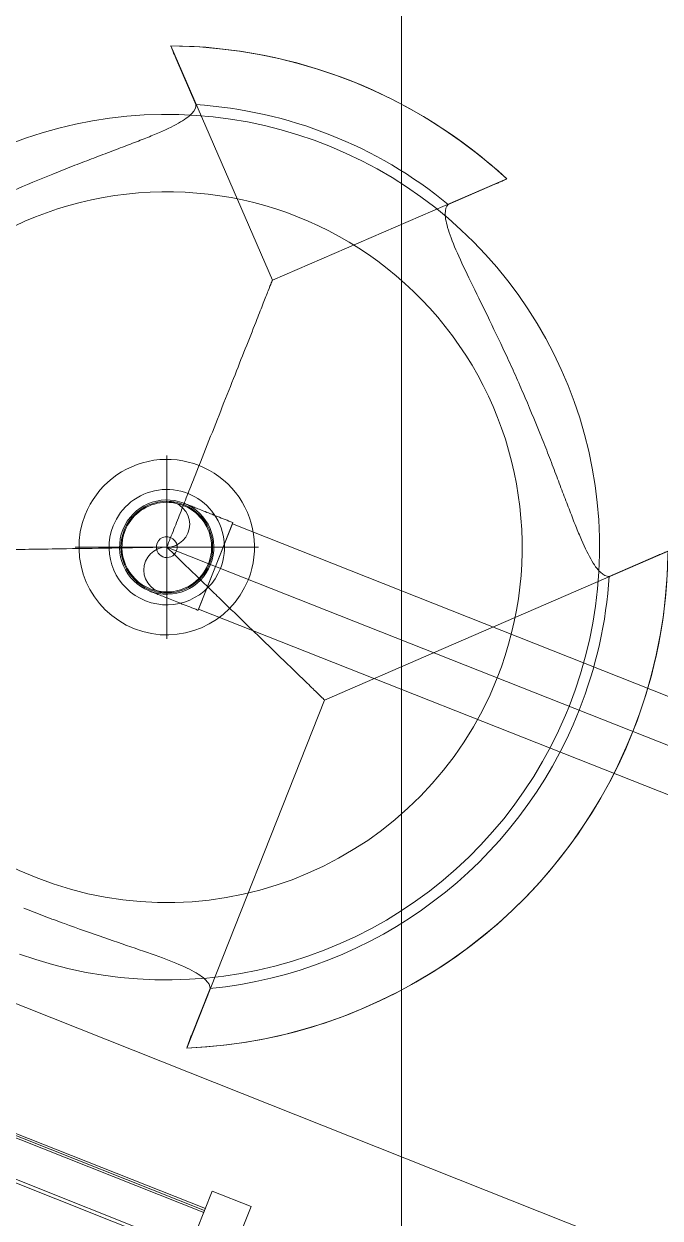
# Model space of a CAD drawing. Header units: metres. Extents: x -207 to 292, y -187 to 169.
# Drawn here: x -100.711 to -99.948, y -57.022 to -55.589 of the extents above; entities that cross this region are included whole.
import ezdxf

# ---------------------------------------------------------------- set-up
doc = ezdxf.new("R2010")
doc.units = ezdxf.units.M
for name, color, linetype, lineweight in [('A-GLAZ-CWMG', 7, 'Continuous', 9), ('C-TOPO', 7, 'Continuous', 9), ('CERCO INTERIOR', 7, 'Continuous', 9), ('grilla', 7, 'Continuous', 9), ('M-EQPM', 7, 'Continuous', 9), ('P-PIPE', 7, 'Continuous', 9), ('P-PIPE-CNTR', 7, 'Continuous', 9)]:
    doc.layers.add(name, color=color, linetype=linetype, lineweight=lineweight)
doc.layers.add('PR10-ARQ-PL-001-Emplazamiento-C-1_dwg', color=7, linetype='Continuous', lineweight=9, true_color=0x767676)

# ---------------------------------------------------------------- blocks, each defined once
blk = doc.blocks.new('Circular Mullion - 5mm-2127248-PLANTA EMPLAZAMIENTO ACTUALIZADO')
at = {"layer": 'A-GLAZ-CWMG'}
for p, q in [((-107.6478, -45.3968), (-107.9974, -46.2801)), ((-107.6455, -45.3977), (-107.9951, -46.281)), ((-107.9951, -46.281), (-107.6455, -45.3977)), ((-107.9927, -46.2819), (-107.6432, -45.3986)), ((-107.6455, -45.3977), (-107.6478, -45.3968)), ((-107.6432, -45.3986), (-107.6455, -45.3977)), ((-107.9974, -46.2801), (-107.9951, -46.281)), ((-107.9951, -46.281), (-107.9927, -46.2819))]:
    blk.add_line(p, q, dxfattribs=at)
blk = doc.blocks.new('Rectangular Mullion - 50 x 50 mm-2128568-PLANTA EMPLAZAMIENTO ACTUALIZADO')
at = {"layer": 'A-GLAZ-CWMG'}
for p, q in [((0.025, 0.025), (-0.025, 0.025)), ((-0.025, 0.025), (-0.025, -0.025)), ((0.025, -0.025), (0.025, 0.025)), ((-0.025, -0.025), (0.025, -0.025))]:
    blk.add_line(p, q, dxfattribs=at)
blk = doc.blocks.new('Rectangular Mullion - 50 x 50 mm-2128569-PLANTA EMPLAZAMIENTO ACTUALIZADO')
at = {"layer": 'A-GLAZ-CWMG'}
for p, q in [((-0.025, -0.025), (-0.025, 0.025)), ((-0.025, 0.025), (0.025, 0.025)), ((0.025, 0.025), (0.025, -0.025)), ((0.025, -0.025), (-0.025, -0.025))]:
    blk.add_line(p, q, dxfattribs=at)
blk = doc.blocks.new('M_Tanque Conico - M_Tanque Conico-2178119-PLANTA EMPLAZAMIENTO ACTUALIZADO')
at = {"layer": 'M-EQPM'}
for p, q in [((0, 0.3444), (-0.2167, 0.5611)), ((0.2167, 0.5611), (0, 0.3444)), ((-0.2058, 0.5496), (-0.1628, 0.5066)), ((0.1628, 0.5066), (0.2058, 0.5496)), ((0.3444, 0), (0.5611, 0.2167)), ((0.5496, 0.2058), (0.5066, 0.1628)), ((0.2435, -0.1009), (0.3444, 0)), ((0.2435, -0.55), (0.2435, -0.1009)), ((0.2431, -0.4733), (0.2431, -0.5341))]:
    blk.add_line(p, q, dxfattribs=at)
at = {"layer": 'M-EQPM', "flags": 128}
for points in [[(0.2167, 0.5611), (0.1941, 0.5693), (0.1712, 0.5766), (0.148, 0.583), (0.1246, 0.5884), (0.1009, 0.5929), (0.0771, 0.5965), (0.0532, 0.5991), (0.0292, 0.6008), (0.0052, 0.6014), (-0.0189, 0.6012), (-0.0429, 0.5999), (-0.0669, 0.5977), (-0.0907, 0.5946), (-0.1144, 0.5905), (-0.1379, 0.5854), (-0.1612, 0.5794), (-0.1843, 0.5725), (-0.207, 0.5647), (-0.2167, 0.5611)], [(0.5192, 0), (0.5188, 0.0208), (0.5176, 0.0415), (0.5155, 0.0622), (0.5126, 0.0827), (0.5089, 0.1032), (0.5043, 0.1234), (0.499, 0.1435), (0.4929, 0.1633), (0.4859, 0.1829), (0.4782, 0.2022), (0.4698, 0.2212), (0.4605, 0.2398), (0.4506, 0.258), (0.4399, 0.2758), (0.4285, 0.2932), (0.4165, 0.3101), (0.4037, 0.3265), (0.3904, 0.3424), (0.3763, 0.3577), (0.3617, 0.3725), (0.3466, 0.3866), (0.3308, 0.4002), (0.3146, 0.4131), (0.2978, 0.4253), (0.2805, 0.4369), (0.2628, 0.4478), (0.2447, 0.4579), (0.2262, 0.4673), (0.2073, 0.476), (0.1881, 0.4839), (0.1686, 0.4911), (0.1489, 0.4974), (0.1289, 0.503), (0.1086, 0.5077), (0.0883, 0.5117), (0.0677, 0.5148), (0.0471, 0.5171), (0.0264, 0.5185), (0.0056, 0.5192), (-0.0152, 0.519), (-0.0359, 0.518), (-0.0566, 0.5161), (-0.0772, 0.5135), (-0.0977, 0.51), (-0.118, 0.5056), (-0.1381, 0.5005), (-0.158, 0.4946), (-0.1777, 0.4879), (-0.197, 0.4804), (-0.2161, 0.4721), (-0.2348, 0.4631), (-0.2531, 0.4533), (-0.271, 0.4429), (-0.2885, 0.4317), (-0.3056, 0.4198), (-0.3221, 0.4072), (-0.3381, 0.394), (-0.3536, 0.3802)], [(0.6015, 0), (0.601, 0.0241), (0.5995, 0.0481), (0.5971, 0.072), (0.5938, 0.0958), (0.5895, 0.1195), (0.5842, 0.143), (0.578, 0.1662), (0.5709, 0.1892), (0.5629, 0.2119), (0.5611, 0.2167)], [(0.0152, -0.519), (0.0359, -0.518), (0.0566, -0.5161), (0.0772, -0.5135), (0.0977, -0.51), (0.118, -0.5056), (0.1381, -0.5005), (0.158, -0.4946), (0.1777, -0.4879), (0.197, -0.4804), (0.2161, -0.4721), (0.2348, -0.4631), (0.2531, -0.4533), (0.271, -0.4429), (0.2885, -0.4317), (0.3056, -0.4198), (0.3221, -0.4072), (0.3381, -0.394), (0.3536, -0.3802), (0.3685, -0.3657), (0.3829, -0.3507), (0.3966, -0.3351), (0.4097, -0.319), (0.4221, -0.3024), (0.4339, -0.2852), (0.4449, -0.2677), (0.4553, -0.2497), (0.4649, -0.2312), (0.4738, -0.2125), (0.4819, -0.1934), (0.4892, -0.1739), (0.4958, -0.1542), (0.5016, -0.1343), (0.5065, -0.1141), (0.5107, -0.0938), (0.514, -0.0733), (0.5165, -0.0527), (0.5182, -0.032), (0.5191, -0.0112), (0.5192, 0)], [(0.2435, -0.55), (0.2653, -0.5398), (0.2867, -0.5288), (0.3076, -0.5169), (0.328, -0.5042), (0.3479, -0.4906), (0.3672, -0.4763), (0.386, -0.4613), (0.4041, -0.4455), (0.4216, -0.4289), (0.4384, -0.4117), (0.4546, -0.3939), (0.4699, -0.3754), (0.4846, -0.3563), (0.4984, -0.3366), (0.5115, -0.3164), (0.5237, -0.2957), (0.5352, -0.2745), (0.5457, -0.2529), (0.5554, -0.2309), (0.5642, -0.2085), (0.5721, -0.1858), (0.579, -0.1627), (0.5851, -0.1395), (0.5902, -0.1159), (0.5943, -0.0923), (0.5976, -0.0684), (0.5998, -0.0445), (0.6011, -0.0204), (0.6015, 0)]]:
    blk.add_lwpolyline(points, dxfattribs=at)
at = {"layer": 'M-EQPM'}
for radius, start, end in [(0.6015, 68.8813, 111.1187), (0.5321, 72.1801, 107.8199), (0.4264, 360, 180), (0.4264, 360, 180), (0.6015, 360, 21.1187), (0.5321, 360, 17.8199), (0.1053, 0, 180), (0.1053, 360, 180), (0.1053, 360, 180), (0.1053, 360, 180), (0.0692, 360, 180), (0.0538, 360, 180), (0.4264, 180, 360), (0.4264, 180, 360), (0.1053, 180, 0), (0.1053, 180, 360), (0.1053, 180, 360), (0.1053, 180, 360), (0.0692, 180, 360), (0.0538, 180, 360), (0.0125, 360, 180), (0.0125, 360, 180), (0.0125, 180, 360), (0.0125, 180, 360), (0.5321, 297.1801, 360), (0.6015, 293.8813, 360)]:
    blk.add_arc((0, 0), radius, start, end, dxfattribs=at)
for points, knots in [([(-0.2167, 0.5611), (-0.2167, 0.5611), (-0.2164, 0.5607), (-0.2154, 0.5596), (-0.2142, 0.5583), (-0.2126, 0.5565), (-0.2098, 0.5536), (-0.2075, 0.5512), (-0.2058, 0.5496)], [-1, -1, -1, -1, -0.785714, -0.678571, -0.571429, -0.428571, -0.285714, 0, 0, 0, 0]), ([(0.2058, 0.5496), (0.207, 0.5508), (0.2094, 0.5532), (0.2123, 0.5562), (0.2143, 0.5584), (0.2157, 0.5599), (0.2165, 0.5609), (0.2167, 0.5611), (0.2167, 0.5611)], [-1, -1, -1, -1, -0.785714, -0.571429, -0.428571, -0.285714, -0.142857, 0, 0, 0, 0]), ([(-0.1628, 0.5066), (-0.1613, 0.5036), (-0.1617, 0.4958), (-0.1726, 0.4789), (-0.1896, 0.4608), (-0.2071, 0.444), (-0.2219, 0.4304), (-0.2381, 0.4156), (-0.2553, 0.4), (-0.2734, 0.3834), (-0.2981, 0.3602), (-0.317, 0.3418), (-0.3294, 0.3294)], [-1, -1, -1, -1, -0.857143, -0.714286, -0.571429, -0.5, -0.428571, -0.357143, -0.285714, -0.214286, -0.142857, 0, 0, 0, 0]), ([(0.3294, 0.3294), (0.3232, 0.3356), (0.3107, 0.348), (0.2857, 0.372), (0.2549, 0.4004), (0.2212, 0.4309), (0.1931, 0.4572), (0.1726, 0.4789), (0.1617, 0.4958), (0.1613, 0.5036), (0.1628, 0.5066)], [-1, -1, -1, -1, -0.928571, -0.857143, -0.714286, -0.571429, -0.428571, -0.285714, -0.142857, 0, 0, 0, 0]), ([(0, 0), (0, 0.0077), (0, 0.0232), (0, 0.0464), (0, 0.0695), (0, 0.1001), (0, 0.1377), (0, 0.1815), (0, 0.223), (0, 0.2613), (0, 0.2922), (0, 0.3154), (0, 0.3316), (0, 0.342), (0, 0.3444), (0, 0.3444)], [0, 0, 0, 0, 0.05, 0.1, 0.15, 0.2, 0.3, 0.4, 0.5, 0.6, 0.7, 0.775, 0.85, 0.925, 1, 1, 1, 1]), ([(0.5066, 0.1628), (0.5036, 0.1613), (0.4958, 0.1617), (0.4789, 0.1726), (0.4608, 0.1896), (0.444, 0.2071), (0.4304, 0.2219), (0.4156, 0.2381), (0.4, 0.2553), (0.3834, 0.2734), (0.3602, 0.2981), (0.3418, 0.317), (0.3294, 0.3294)], [-1, -1, -1, -1, -0.857143, -0.714286, -0.571429, -0.5, -0.428571, -0.357143, -0.285714, -0.214286, -0.142857, 0, 0, 0, 0]), ([(0.5611, 0.2167), (0.5611, 0.2167), (0.5607, 0.2164), (0.5596, 0.2154), (0.5583, 0.2142), (0.5565, 0.2126), (0.5536, 0.2098), (0.5512, 0.2075), (0.5496, 0.2058)], [-1, -1, -1, -1, -0.785714, -0.678571, -0.571429, -0.428571, -0.285714, 0, 0, 0, 0]), ([(-0.2435, -0.1009), (-0.2435, -0.1009), (-0.2408, -0.0997), (-0.2289, -0.0948), (-0.2098, -0.0869), (-0.1843, -0.0763), (-0.1536, -0.0636), (-0.1129, -0.0468), (-0.0613, -0.0254), (-0.0204, -0.0085), (0, 0)], [0, 0, 0, 0, 0.111111, 0.222222, 0.333333, 0.444444, 0.555556, 0.666667, 0.833333, 1, 1, 1, 1]), ([(0, 0), (0.0068, -0.0028), (0.0204, -0.0085), (0.0408, -0.0169), (0.0608, -0.0252), (0.0871, -0.0361), (0.1187, -0.0492), (0.1536, -0.0636), (0.1843, -0.0763), (0.2098, -0.0869), (0.2289, -0.0948), (0.2408, -0.0997), (0.2435, -0.1009), (0.2435, -0.1009)], [0, 0, 0, 0, 0.055556, 0.111111, 0.166667, 0.222222, 0.333333, 0.444444, 0.555556, 0.666667, 0.777778, 0.888889, 1, 1, 1, 1]), ([(0, -0.4659), (0.0088, -0.4659), (0.0263, -0.4658), (0.061, -0.465), (0.1029, -0.4634), (0.1482, -0.4611), (0.1868, -0.4598), (0.2166, -0.4607), (0.2362, -0.4649), (0.242, -0.4702), (0.2431, -0.4733)], [-1, -1, -1, -1, -0.928571, -0.857143, -0.714286, -0.571429, -0.428571, -0.285714, -0.142857, 0, 0, 0, 0]), ([(0.2431, -0.5341), (0.2431, -0.5359), (0.2431, -0.5393), (0.2432, -0.5434), (0.2433, -0.5464), (0.2434, -0.5484), (0.2435, -0.5497), (0.2435, -0.55), (0.2435, -0.55)], [-1, -1, -1, -1, -0.785714, -0.571429, -0.428571, -0.285714, -0.142857, 0, 0, 0, 0])]:
    blk.add_open_spline(points, degree=3, knots=knots, dxfattribs=at)
blk = doc.blocks.new('M_Elbow - Generic - Standard-2191974-PLANTA EMPLAZAMIENTO ACTUALIZADO')
at = {"layer": 'P-PIPE', "color": 150, "true_color": 0x007dff}
for p, q in [((-45.7909, -77.7012), (-45.7687, -77.6491)), ((-45.813, -77.7533), (-45.7909, -77.7012))]:
    blk.add_line(p, q, dxfattribs=at)
at = {"layer": 'P-PIPE', "color": 150, "true_color": 0x007dff, "flags": 128}
for points in [[(-45.7687, -77.6491), (-45.7711, -77.6481), (-45.7734, -77.6472), (-45.7757, -77.6462), (-45.778, -77.6452), (-45.7803, -77.6442), (-45.7825, -77.6433), (-45.7848, -77.6423), (-45.787, -77.6414), (-45.7892, -77.6405), (-45.7913, -77.6395), (-45.7934, -77.6386), (-45.7955, -77.6378), (-45.7975, -77.6369), (-45.7995, -77.6361), (-45.8015, -77.6352), (-45.8033, -77.6344), (-45.8052, -77.6337), (-45.8069, -77.6329), (-45.8087, -77.6322), (-45.8103, -77.6315), (-45.8119, -77.6308), (-45.8134, -77.6302), (-45.8148, -77.6296), (-45.8162, -77.629), (-45.8175, -77.6284), (-45.8187, -77.6279), (-45.8198, -77.6274), (-45.8209, -77.627), (-45.8219, -77.6266), (-45.8227, -77.6262), (-45.8235, -77.6259), (-45.8242, -77.6256), (-45.8249, -77.6253), (-45.8254, -77.6251), (-45.8258, -77.6249), (-45.8262, -77.6247), (-45.8264, -77.6246), (-45.8266, -77.6246), (-45.8267, -77.6245)], [(-45.8709, -77.7287), (-45.8709, -77.7287), (-45.8707, -77.7288), (-45.8705, -77.7289), (-45.8702, -77.729), (-45.8697, -77.7292), (-45.8692, -77.7294), (-45.8686, -77.7297), (-45.868, -77.73), (-45.8672, -77.7303), (-45.8663, -77.7306), (-45.8654, -77.731), (-45.8644, -77.7315), (-45.8632, -77.732), (-45.8621, -77.7325), (-45.8608, -77.733), (-45.8594, -77.7336), (-45.858, -77.7342), (-45.8565, -77.7348), (-45.855, -77.7355), (-45.8533, -77.7362), (-45.8516, -77.7369), (-45.8499, -77.7376), (-45.8481, -77.7384), (-45.8462, -77.7392), (-45.8443, -77.74), (-45.8423, -77.7408), (-45.8403, -77.7417), (-45.8382, -77.7426), (-45.8361, -77.7435), (-45.834, -77.7444), (-45.8318, -77.7453), (-45.8296, -77.7462), (-45.8273, -77.7472), (-45.8251, -77.7481), (-45.8228, -77.7491), (-45.8205, -77.7501), (-45.8182, -77.7511), (-45.8159, -77.752), (-45.8136, -77.753), (-45.813, -77.7533)]]:
    blk.add_lwpolyline(points, dxfattribs=at)
at = {"layer": 'P-PIPE', "color": 150, "true_color": 0x007dff}
for start, end in [(337, 157), (157, 337)]:
    blk.add_arc((-45.8488, -77.6766), 0.0566, start, end, dxfattribs=at)
blk = doc.blocks.new('YADRAN_LASQUEMAS_ARQ_MO_002_TERRAZAS_rvt-1-PLANTA EMPLAZAMIENTO ACTUALIZADO')
at = {"layer": 'P-PIPE', "color": 150, "true_color": 0x007dff}
for p, q in [((-100.4608, -56.1888), (-100.481, -56.24)), ((-100.4608, -56.1888), (-100.481, -56.24)), ((-99.3507, -56.6281), (-100.4608, -56.1888)), ((-100.481, -56.24), (-100.5013, -56.2911)), ((-100.481, -56.24), (-100.5013, -56.2911)), ((-100.5013, -56.2911), (-99.3912, -56.7304))]:
    blk.add_line(p, q, dxfattribs=at)
for centre, radius, start, end in [((-100.5395, -56.2168), 0.055, 0, 180), ((-100.5395, -56.1893), 0.0275, 270, 90), ((-100.5395, -56.2168), 0.055, 180, 0), ((-100.5395, -56.2443), 0.0275, 90, 270)]:
    blk.add_arc(centre, radius, start, end, dxfattribs=at)
at = {"layer": 'P-PIPE-CNTR', "color": 150, "true_color": 0x007dff}
for p, q in [((-100.5395, -56.3268), (-100.5395, -56.1068)), ((-100.6495, -56.2168), (-100.4295, -56.2168)), ((-100.481, -56.24), (-100.5395, -56.2168)), ((-100.481, -56.24), (-99.371, -56.6792)), ((-100.481, -56.24), (-99.371, -56.6792))]:
    blk.add_line(p, q, dxfattribs=at)
at = {"layer": 'A-GLAZ-CWMG', "lineweight": 9, "rotation": 269.9999999999993}
blk.add_blockref('Circular Mullion - 5mm-2127248-PLANTA EMPLAZAMIENTO ACTUALIZADO', (-55.0964, -164.6581), dxfattribs=at)
blk.add_blockref('Circular Mullion - 5mm-2127248-PLANTA EMPLAZAMIENTO ACTUALIZADO', (-55.0964, -164.6581), dxfattribs=at)
blk.add_blockref('Circular Mullion - 5mm-2127248-PLANTA EMPLAZAMIENTO ACTUALIZADO', (-55.0964, -164.6581), dxfattribs=at)
blk.add_blockref('Circular Mullion - 5mm-2127248-PLANTA EMPLAZAMIENTO ACTUALIZADO', (-55.0964, -164.6581), dxfattribs=at)
at = {"layer": 'A-GLAZ-CWMG', "lineweight": 9, "extrusion": (0, 0, -1), "rotation": 201.5900000000006}
for name in ['Rectangular Mullion - 50 x 50 mm-2128568-PLANTA EMPLAZAMIENTO ACTUALIZADO', 'Rectangular Mullion - 50 x 50 mm-2128569-PLANTA EMPLAZAMIENTO ACTUALIZADO']:
    blk.add_blockref(name, (100.4708, -57.0218), dxfattribs=at)
at = {"layer": 'M-EQPM', "lineweight": 9, "rotation": 338.4099999999997}
blk.add_blockref('M_Tanque Conico - M_Tanque Conico-2178119-PLANTA EMPLAZAMIENTO ACTUALIZADO', (-100.5395, -56.2168), dxfattribs=at)
at = {"layer": 'P-PIPE', "lineweight": 9, "rotation": 1.409999999998243}
blk.add_blockref('M_Elbow - Generic - Standard-2191974-PLANTA EMPLAZAMIENTO ACTUALIZADO', (-56.616, 22.5645), dxfattribs=at)
blk = doc.blocks.new('PR10-ARQ-PL-001-Emplazamiento-C-1_dwg-674643-PLANTA EMPLAZAMIENTO ACTUALIZADO')
at = {"layer": 'C-TOPO', "flags": 128}
blk.add_lwpolyline([(-85.4228, -63.0623), (-88.7405, -61.7422), (-89.1778, -61.5682), (-90.4235, -61.0725), (-93.3086, -59.9245), (-96.2762, -58.7437), (-96.4272, -58.6837), (-98.2731, -57.9492), (-98.3078, -57.9354), (-99.9847, -57.2681), (-102.8438, -56.1305), (-103.1924, -55.9918), (-102.8438, -56.1305), (-99.9847, -57.2681), (-98.3078, -57.9354), (-98.2731, -57.9492), (-96.4272, -58.6837), (-96.2762, -58.7437), (-93.3086, -59.9245), (-90.4235, -61.0725), (-89.1778, -61.5682), (-88.7405, -61.7422), (-85.4228, -63.0623)], dxfattribs=at)
at = {"layer": 'CERCO INTERIOR', "flags": 128}
blk.add_lwpolyline([(-43.8501, 6.1928), (-70.4226, -61.1085), (-71.6346, -63.4676), (-73.5279, -65.1069), (-75.9792, -65.979), (-78.5661, -65.7792), (-105.4009, -55.1206), (-107.4035, -53.5117), (-108.6118, -51.2683), (-108.7585, -48.6564), (-108.2451, -46.181), (-80.7154, 23.3595), (-79.5768, 25.6151), (-77.8364, 27.1497), (-75.5964, 28.0668), (-72.9859, 27.9815), (-46.0119, 17.335), (-43.9968, 15.6817), (-42.7375, 13.6508), (-42.3385, 11.1388), (-42.9762, 8.6573)], close=True, dxfattribs=at)
blk.add_lwpolyline([(-71.7655, -63.3164), (-73.6303, -64.9311), (-76.0062, -65.7763), (-78.5205, -65.5822), (-105.2991, -54.9458), (-107.2467, -53.3811), (-108.4146, -51.2126), (-108.5574, -48.6714), (-108.0493, -46.2216)], dxfattribs=at)
at = {"layer": 'grilla'}
blk.add_line((-100.258, 166.2584), (-100.258, -186.7368), dxfattribs=at)

msp = doc.modelspace()

# ---------------------------------------------------------------- linework, layer by layer
at = {"layer": 'C-TOPO'}
for p, q in [((-99.9847, -57.2681), (-102.8438, -56.1305)), ((-102.8438, -56.1305), (-99.9847, -57.2681))]:
    msp.add_line(p, q, dxfattribs=at)

# ---------------------------------------------------------------- block references
at = {"lineweight": 5}
msp.add_blockref('YADRAN_LASQUEMAS_ARQ_MO_002_TERRAZAS_rvt-1-PLANTA EMPLAZAMIENTO ACTUALIZADO', (0, 0), dxfattribs=at)
at = {"layer": 'PR10-ARQ-PL-001-Emplazamiento-C-1_dwg', "color": 7}
msp.add_blockref('PR10-ARQ-PL-001-Emplazamiento-C-1_dwg-674643-PLANTA EMPLAZAMIENTO ACTUALIZADO', (0, 0), dxfattribs=at)

doc.saveas('drawing.dxf')
